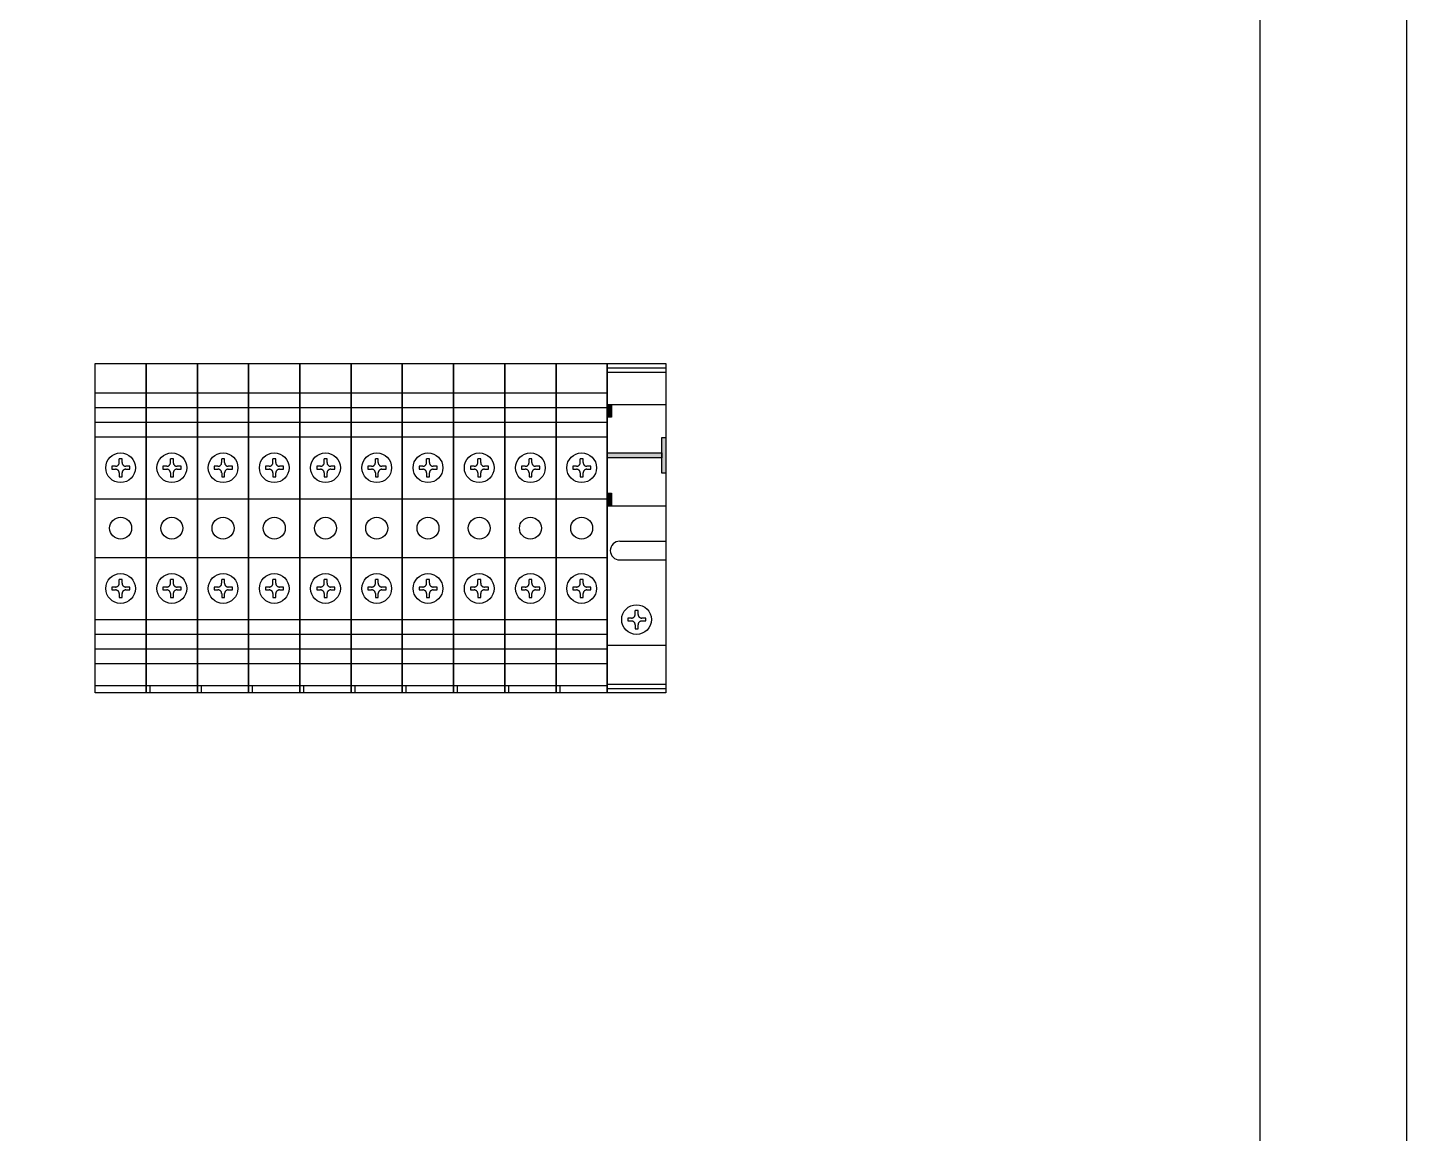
# Model space of a CAD drawing. Extents: x 309900 to 310800, y 288222 to 290422.
# Drawn here: x 310611.2 to 310799.6, y 288524.6 to 288675.8 of the extents above; entities that cross this region are included whole.
import ezdxf

# ---------------------------------------------------------------- set-up
doc = ezdxf.new("R2010")
doc.units = 0
doc.header["$MEASUREMENT"] = 0
doc.linetypes.add('ACAD_ISO02W100', pattern=[15, 12, -3])
doc.linetypes.add('DASHED', pattern=[0.75, 0.5, -0.25])
for name, color, linetype in [('Layer1', 7, 'Continuous'), ('布置图', 30, 'Continuous'), ('文字', 3, 'Continuous')]:
    doc.layers.add(name, color=color, linetype=linetype)

msp = doc.modelspace()

# ---------------------------------------------------------------- hatches: boundary and pattern name
for points in [[(310690.38, 288622.53), (310690.98, 288622.53), (310690.98, 288624.28), (310690.38, 288624.28)], [(310697.83, 288614.88), (310698.38, 288614.88), (310698.38, 288619.79), (310697.83, 288619.79)], [(310697.83, 288617), (310697.83, 288617.67), (310690.38, 288617.67), (310690.38, 288617)], [(310690.98, 288612.14), (310690.38, 288612.14), (310690.38, 288610.39), (310690.98, 288610.39)]]:
    msp.add_hatch(color=7).paths.add_polyline_path(points)

# ---------------------------------------------------------------- linework, layer by layer
at = {"color": 0}
for p, q in [((310690.38, 288629.3), (310698.38, 288629.3)), ((310690.38, 288628.71), (310698.38, 288628.71)), ((310692.08, 288605.6), (310698.38, 288605.6)), ((310692.08, 288603.03), (310698.38, 288603.03)), ((310690.38, 288591.37), (310698.38, 288591.37)), ((310690.38, 288586.07), (310698.38, 288586.07)), ((310690.38, 288585.48), (310698.38, 288585.48))]:
    msp.add_line(p, q, dxfattribs=at)
at = {"color": 1}
for p, q in [((310620.37, 288625.88), (310627.37, 288625.88)), ((310655.37, 288625.88), (310662.37, 288625.88)), ((310620.37, 288623.88), (310627.37, 288623.88)), ((310655.37, 288623.88), (310662.37, 288623.88)), ((310620.37, 288621.88), (310627.37, 288621.88)), ((310655.37, 288621.88), (310662.37, 288621.88)), ((310620.37, 288619.88), (310627.37, 288619.88)), ((310655.37, 288619.88), (310662.37, 288619.88)), ((310620.37, 288611.38), (310627.37, 288611.38)), ((310655.37, 288611.38), (310662.37, 288611.38)), ((310620.37, 288603.38), (310627.37, 288603.38)), ((310655.37, 288603.38), (310662.37, 288603.38)), ((310620.37, 288594.88), (310627.37, 288594.88)), ((310655.37, 288594.88), (310662.37, 288594.88)), ((310620.37, 288592.88), (310627.37, 288592.88)), ((310655.37, 288592.88), (310662.37, 288592.88)), ((310620.37, 288590.88), (310627.37, 288590.88)), ((310655.37, 288590.88), (310662.37, 288590.88)), ((310620.37, 288588.88), (310627.37, 288588.88)), ((310655.37, 288588.88), (310662.37, 288588.88)), ((310620.37, 288585.88), (310627.37, 288585.88)), ((310655.37, 288585.88), (310662.37, 288585.88)), ((310655.87, 288585.88), (310655.87, 288584.88))]:
    msp.add_line(p, q, dxfattribs=at)
at = {"color": 7}
for p, q in [((310627.37, 288625.88), (310634.37, 288625.88)), ((310641.37, 288625.88), (310648.37, 288625.88)), ((310662.37, 288625.88), (310669.38, 288625.88)), ((310676.38, 288625.88), (310683.38, 288625.88)), ((310627.37, 288623.88), (310634.37, 288623.88)), ((310641.37, 288623.88), (310648.37, 288623.88)), ((310662.37, 288623.88), (310669.38, 288623.88)), ((310676.38, 288623.88), (310683.38, 288623.88)), ((310627.37, 288621.88), (310634.37, 288621.88)), ((310641.37, 288621.88), (310648.37, 288621.88)), ((310662.37, 288621.88), (310669.38, 288621.88)), ((310676.38, 288621.88), (310683.38, 288621.88)), ((310627.37, 288619.88), (310634.37, 288619.88)), ((310641.37, 288619.88), (310648.37, 288619.88)), ((310662.37, 288619.88), (310669.38, 288619.88)), ((310676.38, 288619.88), (310683.38, 288619.88)), ((310627.37, 288611.38), (310634.37, 288611.38)), ((310641.37, 288611.38), (310648.37, 288611.38)), ((310662.37, 288611.38), (310669.38, 288611.38)), ((310676.38, 288611.38), (310683.38, 288611.38)), ((310627.37, 288603.38), (310634.37, 288603.38)), ((310641.37, 288603.38), (310648.37, 288603.38)), ((310662.37, 288603.38), (310669.38, 288603.38)), ((310676.38, 288603.38), (310683.38, 288603.38)), ((310627.37, 288594.88), (310634.37, 288594.88)), ((310641.37, 288594.88), (310648.37, 288594.88)), ((310662.37, 288594.88), (310669.38, 288594.88)), ((310676.38, 288594.88), (310683.38, 288594.88)), ((310627.37, 288592.88), (310634.37, 288592.88)), ((310641.37, 288592.88), (310648.37, 288592.88)), ((310662.37, 288592.88), (310669.38, 288592.88)), ((310676.38, 288592.88), (310683.38, 288592.88)), ((310627.37, 288590.88), (310634.37, 288590.88)), ((310641.37, 288590.88), (310648.37, 288590.88)), ((310662.37, 288590.88), (310669.38, 288590.88)), ((310676.38, 288590.88), (310683.38, 288590.88)), ((310627.37, 288588.88), (310634.37, 288588.88)), ((310641.37, 288588.88), (310648.37, 288588.88)), ((310662.37, 288588.88), (310669.38, 288588.88)), ((310676.38, 288588.88), (310683.38, 288588.88)), ((310627.37, 288585.88), (310634.37, 288585.88)), ((310627.87, 288585.88), (310627.87, 288584.88)), ((310641.37, 288585.88), (310648.37, 288585.88)), ((310641.87, 288585.88), (310641.87, 288584.88)), ((310662.37, 288585.88), (310669.38, 288585.88)), ((310662.87, 288585.88), (310662.87, 288584.88)), ((310676.38, 288585.88), (310683.38, 288585.88)), ((310676.88, 288585.88), (310676.88, 288584.88))]:
    msp.add_line(p, q, dxfattribs=at)
at = {"color": 4}
for p, q in [((310634.37, 288625.88), (310641.37, 288625.88)), ((310669.38, 288625.88), (310676.38, 288625.88)), ((310634.37, 288623.88), (310641.37, 288623.88)), ((310669.38, 288623.88), (310676.38, 288623.88)), ((310634.37, 288621.88), (310641.37, 288621.88)), ((310669.38, 288621.88), (310676.38, 288621.88)), ((310634.37, 288619.88), (310641.37, 288619.88)), ((310669.38, 288619.88), (310676.38, 288619.88)), ((310634.37, 288611.38), (310641.37, 288611.38)), ((310669.38, 288611.38), (310676.38, 288611.38)), ((310634.37, 288603.38), (310641.37, 288603.38)), ((310669.38, 288603.38), (310676.38, 288603.38)), ((310634.37, 288594.88), (310641.37, 288594.88)), ((310669.38, 288594.88), (310676.38, 288594.88)), ((310634.37, 288592.88), (310641.37, 288592.88)), ((310669.38, 288592.88), (310676.38, 288592.88)), ((310634.37, 288590.88), (310641.37, 288590.88)), ((310669.38, 288590.88), (310676.38, 288590.88)), ((310634.37, 288588.88), (310641.37, 288588.88)), ((310669.38, 288588.88), (310676.38, 288588.88)), ((310634.37, 288585.88), (310641.37, 288585.88)), ((310634.87, 288585.88), (310634.87, 288584.88)), ((310669.38, 288585.88), (310676.38, 288585.88)), ((310669.88, 288585.88), (310669.88, 288584.88))]:
    msp.add_line(p, q, dxfattribs=at)
at = {"color": 3}
for p, q in [((310648.37, 288625.88), (310655.37, 288625.88)), ((310683.38, 288625.88), (310690.38, 288625.88)), ((310648.37, 288623.88), (310655.37, 288623.88)), ((310683.38, 288623.88), (310690.38, 288623.88)), ((310648.37, 288621.88), (310655.37, 288621.88)), ((310683.38, 288621.88), (310690.38, 288621.88)), ((310648.37, 288619.88), (310655.37, 288619.88)), ((310683.38, 288619.88), (310690.38, 288619.88)), ((310648.37, 288611.38), (310655.37, 288611.38)), ((310683.38, 288611.38), (310690.38, 288611.38)), ((310648.37, 288603.38), (310655.37, 288603.38)), ((310683.38, 288603.38), (310690.38, 288603.38)), ((310648.37, 288594.88), (310655.37, 288594.88)), ((310683.38, 288594.88), (310690.38, 288594.88)), ((310648.37, 288592.88), (310655.37, 288592.88)), ((310683.38, 288592.88), (310690.38, 288592.88)), ((310648.37, 288590.88), (310655.37, 288590.88)), ((310683.38, 288590.88), (310690.38, 288590.88)), ((310648.37, 288588.88), (310655.37, 288588.88)), ((310683.38, 288588.88), (310690.38, 288588.88)), ((310648.37, 288585.88), (310655.37, 288585.88)), ((310648.87, 288585.88), (310648.87, 288584.88)), ((310683.38, 288585.88), (310690.38, 288585.88)), ((310683.88, 288585.88), (310683.88, 288584.88))]:
    msp.add_line(p, q, dxfattribs=at)
at = {"color": 2}
msp.add_lwpolyline([(310779.6, 290422.36), (310799.6, 290422.36), (310799.6, 288222.36), (310779.6, 288222.36)], close=True, dxfattribs=at)
at = {"color": 1}
for points in [[(310620.37, 288629.88), (310627.37, 288629.88), (310627.37, 288584.88), (310620.37, 288584.88)], [(310655.37, 288629.88), (310662.37, 288629.88), (310662.37, 288584.88), (310655.37, 288584.88)]]:
    msp.add_lwpolyline(points, close=True, dxfattribs=at)
at = {"color": 7}
for points in [[(310627.37, 288629.88), (310634.37, 288629.88), (310634.37, 288584.88), (310627.37, 288584.88)], [(310641.37, 288629.88), (310648.37, 288629.88), (310648.37, 288584.88), (310641.37, 288584.88)], [(310662.37, 288629.88), (310669.38, 288629.88), (310669.38, 288584.88), (310662.37, 288584.88)], [(310676.38, 288629.88), (310683.38, 288629.88), (310683.38, 288584.88), (310676.38, 288584.88)]]:
    msp.add_lwpolyline(points, close=True, dxfattribs=at)
at = {"color": 4}
for points in [[(310634.37, 288629.88), (310641.37, 288629.88), (310641.37, 288584.88), (310634.37, 288584.88)], [(310669.38, 288629.88), (310676.38, 288629.88), (310676.38, 288584.88), (310669.38, 288584.88)]]:
    msp.add_lwpolyline(points, close=True, dxfattribs=at)
at = {"color": 3}
for points in [[(310648.37, 288629.88), (310655.37, 288629.88), (310655.37, 288584.88), (310648.37, 288584.88)], [(310683.38, 288629.88), (310690.38, 288629.88), (310690.38, 288584.88), (310683.38, 288584.88)]]:
    msp.add_lwpolyline(points, close=True, dxfattribs=at)
at = {"color": 0}
for points in [[(310690.38, 288629.88), (310698.38, 288629.88), (310698.38, 288584.88), (310690.38, 288584.88)], [(310690.38, 288624.28), (310698.38, 288624.28), (310698.38, 288610.39), (310690.38, 288610.39)], [(310690.38, 288624.28), (310690.98, 288624.28), (310690.98, 288622.53), (310690.38, 288622.53)], [(310697.83, 288619.79), (310698.38, 288619.79), (310698.38, 288614.88), (310697.83, 288614.88)], [(310690.38, 288617.67), (310697.83, 288617.67), (310697.83, 288617), (310690.38, 288617)], [(310690.38, 288612.14), (310690.98, 288612.14), (310690.98, 288610.39), (310690.38, 288610.39)]]:
    msp.add_lwpolyline(points, close=True, dxfattribs=at)
at = {"color": 1}
for centre in [(310623.87, 288607.38), (310658.87, 288607.38)]:
    msp.add_circle(centre, 1.5, dxfattribs=at)
at = {"color": 7}
for centre in [(310630.87, 288607.38), (310644.87, 288607.38), (310665.88, 288607.38), (310679.88, 288607.38)]:
    msp.add_circle(centre, 1.5, dxfattribs=at)
at = {"color": 4}
for centre in [(310637.87, 288607.38), (310672.88, 288607.38)]:
    msp.add_circle(centre, 1.5, dxfattribs=at)
at = {"color": 3}
for centre in [(310651.87, 288607.38), (310686.88, 288607.38)]:
    msp.add_circle(centre, 1.5, dxfattribs=at)
at = {"color": 0}
msp.add_arc((310692.08, 288604.31), 1.28, 90, 270, dxfattribs=at)
at = {"layer": 'Layer1', "color": 1, "lineweight": -3, "ltscale": 50}
for centre in [(310623.87, 288615.63), (310658.87, 288615.63), (310623.87, 288599.13), (310658.87, 288599.13)]:
    msp.add_circle(centre, 2.03, dxfattribs=at)
at = {"layer": 'Layer1', "color": 7, "lineweight": -3, "ltscale": 50}
for centre in [(310630.87, 288615.63), (310644.87, 288615.63), (310665.88, 288615.63), (310679.88, 288615.63), (310630.87, 288599.13), (310644.87, 288599.13), (310665.88, 288599.13), (310679.88, 288599.13), (310694.38, 288594.88)]:
    msp.add_circle(centre, 2.03, dxfattribs=at)
at = {"layer": 'Layer1', "color": 4, "lineweight": -3, "ltscale": 50}
for centre in [(310637.87, 288615.63), (310672.88, 288615.63), (310637.87, 288599.13), (310672.88, 288599.13)]:
    msp.add_circle(centre, 2.03, dxfattribs=at)
at = {"layer": 'Layer1', "color": 3, "lineweight": -3, "ltscale": 50}
for centre in [(310651.87, 288615.63), (310686.88, 288615.63), (310651.87, 288599.13), (310686.88, 288599.13)]:
    msp.add_circle(centre, 2.03, dxfattribs=at)
at = {"layer": '布置图', "linetype": 'DASHED'}
msp.add_lwpolyline([(309899.6, 290422.36), (310799.6, 290422.36), (310799.6, 288222.36), (309899.6, 288222.36)], close=True, dxfattribs=at)
at = {"layer": '文字', "color": 1, "linetype": 'ACAD_ISO02W100'}
for p, q in [((310624.07, 288616.86), (310623.68, 288616.86)), ((310623.68, 288616.34), (310623.68, 288616.86)), ((310624.07, 288616.34), (310624.07, 288616.86)), ((310659.08, 288616.86), (310658.69, 288616.86)), ((310658.69, 288616.34), (310658.69, 288616.86)), ((310659.08, 288616.34), (310659.08, 288616.86)), ((310623.17, 288615.83), (310622.66, 288615.83)), ((310622.66, 288615.83), (310622.66, 288615.44)), ((310622.66, 288615.44), (310623.17, 288615.44)), ((310623.68, 288614.93), (310623.68, 288614.38)), ((310624.07, 288614.38), (310624.07, 288614.93)), ((310625.13, 288615.83), (310624.58, 288615.83)), ((310624.58, 288615.44), (310625.13, 288615.44)), ((310625.13, 288615.44), (310625.13, 288615.83)), ((310658.18, 288615.83), (310657.67, 288615.83)), ((310657.67, 288615.83), (310657.67, 288615.44)), ((310657.67, 288615.44), (310658.18, 288615.44)), ((310658.69, 288614.93), (310658.69, 288614.38)), ((310659.08, 288614.38), (310659.08, 288614.93)), ((310660.14, 288615.83), (310659.59, 288615.83)), ((310659.59, 288615.44), (310660.14, 288615.44)), ((310660.14, 288615.44), (310660.14, 288615.83)), ((310623.68, 288614.38), (310624.07, 288614.38)), ((310658.69, 288614.38), (310659.08, 288614.38)), ((310624.07, 288600.36), (310623.68, 288600.36)), ((310623.68, 288599.84), (310623.68, 288600.36)), ((310624.07, 288599.84), (310624.07, 288600.36)), ((310659.08, 288600.36), (310658.69, 288600.36)), ((310658.69, 288599.84), (310658.69, 288600.36)), ((310659.08, 288599.84), (310659.08, 288600.36)), ((310623.17, 288599.33), (310622.66, 288599.33)), ((310622.66, 288599.33), (310622.66, 288598.94)), ((310622.66, 288598.94), (310623.17, 288598.94)), ((310623.68, 288598.43), (310623.68, 288597.88)), ((310623.68, 288597.88), (310624.07, 288597.88)), ((310624.07, 288597.88), (310624.07, 288598.43)), ((310625.13, 288599.33), (310624.58, 288599.33)), ((310624.58, 288598.94), (310625.13, 288598.94)), ((310625.13, 288598.94), (310625.13, 288599.33)), ((310658.18, 288599.33), (310657.67, 288599.33)), ((310657.67, 288599.33), (310657.67, 288598.94)), ((310657.67, 288598.94), (310658.18, 288598.94)), ((310658.69, 288598.43), (310658.69, 288597.88)), ((310658.69, 288597.88), (310659.08, 288597.88)), ((310659.08, 288597.88), (310659.08, 288598.43)), ((310660.14, 288599.33), (310659.59, 288599.33)), ((310659.59, 288598.94), (310660.14, 288598.94)), ((310660.14, 288598.94), (310660.14, 288599.33))]:
    msp.add_line(p, q, dxfattribs=at)
at = {"layer": '文字', "color": 7, "linetype": 'ACAD_ISO02W100'}
for p, q in [((310631.08, 288616.86), (310630.68, 288616.86)), ((310630.68, 288616.34), (310630.68, 288616.86)), ((310631.08, 288616.34), (310631.08, 288616.86)), ((310645.08, 288616.86), (310644.68, 288616.86)), ((310644.68, 288616.34), (310644.68, 288616.86)), ((310645.08, 288616.34), (310645.08, 288616.86)), ((310666.08, 288616.86), (310665.69, 288616.86)), ((310665.69, 288616.34), (310665.69, 288616.86)), ((310666.08, 288616.34), (310666.08, 288616.86)), ((310680.09, 288616.86), (310679.69, 288616.86)), ((310679.69, 288616.34), (310679.69, 288616.86)), ((310680.09, 288616.34), (310680.09, 288616.86)), ((310630.17, 288615.83), (310629.66, 288615.83)), ((310629.66, 288615.83), (310629.66, 288615.44)), ((310629.66, 288615.44), (310630.17, 288615.44)), ((310630.68, 288614.93), (310630.68, 288614.38)), ((310631.08, 288614.38), (310631.08, 288614.93)), ((310632.14, 288615.83), (310631.58, 288615.83)), ((310631.58, 288615.44), (310632.14, 288615.44)), ((310632.14, 288615.44), (310632.14, 288615.83)), ((310644.17, 288615.83), (310643.67, 288615.83)), ((310643.67, 288615.83), (310643.67, 288615.44)), ((310643.67, 288615.44), (310644.17, 288615.44)), ((310644.68, 288614.93), (310644.68, 288614.38)), ((310645.08, 288614.38), (310645.08, 288614.93)), ((310646.14, 288615.83), (310645.59, 288615.83)), ((310645.59, 288615.44), (310646.14, 288615.44)), ((310646.14, 288615.44), (310646.14, 288615.83)), ((310665.18, 288615.83), (310664.67, 288615.83)), ((310664.67, 288615.83), (310664.67, 288615.44)), ((310664.67, 288615.44), (310665.18, 288615.44)), ((310665.69, 288614.93), (310665.69, 288614.38)), ((310666.08, 288614.38), (310666.08, 288614.93)), ((310667.14, 288615.83), (310666.59, 288615.83)), ((310666.59, 288615.44), (310667.14, 288615.44)), ((310667.14, 288615.44), (310667.14, 288615.83)), ((310679.18, 288615.83), (310678.67, 288615.83)), ((310678.67, 288615.83), (310678.67, 288615.44)), ((310678.67, 288615.44), (310679.18, 288615.44)), ((310679.69, 288614.93), (310679.69, 288614.38)), ((310680.09, 288614.38), (310680.09, 288614.93)), ((310681.15, 288615.83), (310680.59, 288615.83)), ((310680.59, 288615.44), (310681.15, 288615.44)), ((310681.15, 288615.44), (310681.15, 288615.83)), ((310630.68, 288614.38), (310631.08, 288614.38)), ((310644.68, 288614.38), (310645.08, 288614.38)), ((310665.69, 288614.38), (310666.08, 288614.38)), ((310679.69, 288614.38), (310680.09, 288614.38)), ((310631.08, 288600.36), (310630.68, 288600.36)), ((310630.68, 288599.84), (310630.68, 288600.36)), ((310631.08, 288599.84), (310631.08, 288600.36)), ((310645.08, 288600.36), (310644.68, 288600.36)), ((310644.68, 288599.84), (310644.68, 288600.36)), ((310645.08, 288599.84), (310645.08, 288600.36)), ((310666.08, 288600.36), (310665.69, 288600.36)), ((310665.69, 288599.84), (310665.69, 288600.36)), ((310666.08, 288599.84), (310666.08, 288600.36)), ((310680.09, 288600.36), (310679.69, 288600.36)), ((310679.69, 288599.84), (310679.69, 288600.36)), ((310680.09, 288599.84), (310680.09, 288600.36)), ((310630.17, 288599.33), (310629.66, 288599.33)), ((310629.66, 288599.33), (310629.66, 288598.94)), ((310629.66, 288598.94), (310630.17, 288598.94)), ((310630.68, 288598.43), (310630.68, 288597.88)), ((310630.68, 288597.88), (310631.08, 288597.88)), ((310631.08, 288597.88), (310631.08, 288598.43)), ((310632.14, 288599.33), (310631.58, 288599.33)), ((310631.58, 288598.94), (310632.14, 288598.94)), ((310632.14, 288598.94), (310632.14, 288599.33)), ((310644.17, 288599.33), (310643.67, 288599.33)), ((310643.67, 288599.33), (310643.67, 288598.94)), ((310643.67, 288598.94), (310644.17, 288598.94)), ((310644.68, 288598.43), (310644.68, 288597.88)), ((310644.68, 288597.88), (310645.08, 288597.88)), ((310645.08, 288597.88), (310645.08, 288598.43)), ((310646.14, 288599.33), (310645.59, 288599.33)), ((310645.59, 288598.94), (310646.14, 288598.94)), ((310646.14, 288598.94), (310646.14, 288599.33)), ((310665.18, 288599.33), (310664.67, 288599.33)), ((310664.67, 288599.33), (310664.67, 288598.94)), ((310664.67, 288598.94), (310665.18, 288598.94)), ((310665.69, 288598.43), (310665.69, 288597.88)), ((310665.69, 288597.88), (310666.08, 288597.88)), ((310666.08, 288597.88), (310666.08, 288598.43)), ((310667.14, 288599.33), (310666.59, 288599.33)), ((310666.59, 288598.94), (310667.14, 288598.94)), ((310667.14, 288598.94), (310667.14, 288599.33)), ((310679.18, 288599.33), (310678.67, 288599.33)), ((310678.67, 288599.33), (310678.67, 288598.94)), ((310678.67, 288598.94), (310679.18, 288598.94)), ((310679.69, 288598.43), (310679.69, 288597.88)), ((310679.69, 288597.88), (310680.09, 288597.88)), ((310680.09, 288597.88), (310680.09, 288598.43)), ((310681.15, 288599.33), (310680.59, 288599.33)), ((310680.59, 288598.94), (310681.15, 288598.94)), ((310681.15, 288598.94), (310681.15, 288599.33)), ((310694.59, 288596.11), (310694.19, 288596.11)), ((310694.19, 288595.59), (310694.19, 288596.11)), ((310694.59, 288595.59), (310694.59, 288596.11)), ((310693.68, 288595.08), (310693.17, 288595.08)), ((310693.17, 288595.08), (310693.17, 288594.69)), ((310693.17, 288594.69), (310693.68, 288594.69)), ((310694.19, 288594.18), (310694.19, 288593.63)), ((310694.59, 288593.63), (310694.59, 288594.18)), ((310695.65, 288595.08), (310695.1, 288595.08)), ((310695.1, 288594.69), (310695.65, 288594.69)), ((310695.65, 288594.69), (310695.65, 288595.08)), ((310694.19, 288593.63), (310694.59, 288593.63))]:
    msp.add_line(p, q, dxfattribs=at)
at = {"layer": '文字', "color": 4, "linetype": 'ACAD_ISO02W100'}
for p, q in [((310638.08, 288616.86), (310637.68, 288616.86)), ((310637.68, 288616.34), (310637.68, 288616.86)), ((310638.08, 288616.34), (310638.08, 288616.86)), ((310673.08, 288616.86), (310672.69, 288616.86)), ((310672.69, 288616.34), (310672.69, 288616.86)), ((310673.08, 288616.34), (310673.08, 288616.86)), ((310637.17, 288615.83), (310636.66, 288615.83)), ((310636.66, 288615.83), (310636.66, 288615.44)), ((310636.66, 288615.44), (310637.17, 288615.44)), ((310637.68, 288614.93), (310637.68, 288614.38)), ((310638.08, 288614.38), (310638.08, 288614.93)), ((310639.14, 288615.83), (310638.59, 288615.83)), ((310638.59, 288615.44), (310639.14, 288615.44)), ((310639.14, 288615.44), (310639.14, 288615.83)), ((310672.18, 288615.83), (310671.67, 288615.83)), ((310671.67, 288615.83), (310671.67, 288615.44)), ((310671.67, 288615.44), (310672.18, 288615.44)), ((310672.69, 288614.93), (310672.69, 288614.38)), ((310673.08, 288614.38), (310673.08, 288614.93)), ((310674.14, 288615.83), (310673.59, 288615.83)), ((310673.59, 288615.44), (310674.14, 288615.44)), ((310674.14, 288615.44), (310674.14, 288615.83)), ((310637.68, 288614.38), (310638.08, 288614.38)), ((310672.69, 288614.38), (310673.08, 288614.38)), ((310638.08, 288600.36), (310637.68, 288600.36)), ((310637.68, 288599.84), (310637.68, 288600.36)), ((310638.08, 288599.84), (310638.08, 288600.36)), ((310673.08, 288600.36), (310672.69, 288600.36)), ((310672.69, 288599.84), (310672.69, 288600.36)), ((310673.08, 288599.84), (310673.08, 288600.36)), ((310637.17, 288599.33), (310636.66, 288599.33)), ((310636.66, 288599.33), (310636.66, 288598.94)), ((310636.66, 288598.94), (310637.17, 288598.94)), ((310637.68, 288598.43), (310637.68, 288597.88)), ((310637.68, 288597.88), (310638.08, 288597.88)), ((310638.08, 288597.88), (310638.08, 288598.43)), ((310639.14, 288599.33), (310638.59, 288599.33)), ((310638.59, 288598.94), (310639.14, 288598.94)), ((310639.14, 288598.94), (310639.14, 288599.33)), ((310672.18, 288599.33), (310671.67, 288599.33)), ((310671.67, 288599.33), (310671.67, 288598.94)), ((310671.67, 288598.94), (310672.18, 288598.94)), ((310672.69, 288598.43), (310672.69, 288597.88)), ((310672.69, 288597.88), (310673.08, 288597.88)), ((310673.08, 288597.88), (310673.08, 288598.43)), ((310674.14, 288599.33), (310673.59, 288599.33)), ((310673.59, 288598.94), (310674.14, 288598.94)), ((310674.14, 288598.94), (310674.14, 288599.33))]:
    msp.add_line(p, q, dxfattribs=at)
at = {"layer": '文字', "color": 3, "linetype": 'ACAD_ISO02W100'}
for p, q in [((310652.08, 288616.86), (310651.69, 288616.86)), ((310651.69, 288616.34), (310651.69, 288616.86)), ((310652.08, 288616.34), (310652.08, 288616.86)), ((310687.09, 288616.86), (310686.69, 288616.86)), ((310686.69, 288616.34), (310686.69, 288616.86)), ((310687.09, 288616.34), (310687.09, 288616.86)), ((310651.18, 288615.83), (310650.67, 288615.83)), ((310650.67, 288615.83), (310650.67, 288615.44)), ((310650.67, 288615.44), (310651.18, 288615.44)), ((310651.69, 288614.93), (310651.69, 288614.38)), ((310652.08, 288614.38), (310652.08, 288614.93)), ((310653.14, 288615.83), (310652.59, 288615.83)), ((310652.59, 288615.44), (310653.14, 288615.44)), ((310653.14, 288615.44), (310653.14, 288615.83)), ((310686.18, 288615.83), (310685.67, 288615.83)), ((310685.67, 288615.83), (310685.67, 288615.44)), ((310685.67, 288615.44), (310686.18, 288615.44)), ((310686.69, 288614.93), (310686.69, 288614.38)), ((310687.09, 288614.38), (310687.09, 288614.93)), ((310688.15, 288615.83), (310687.6, 288615.83)), ((310687.6, 288615.44), (310688.15, 288615.44)), ((310688.15, 288615.44), (310688.15, 288615.83)), ((310651.69, 288614.38), (310652.08, 288614.38)), ((310686.69, 288614.38), (310687.09, 288614.38)), ((310652.08, 288600.36), (310651.69, 288600.36)), ((310651.69, 288599.84), (310651.69, 288600.36)), ((310652.08, 288599.84), (310652.08, 288600.36)), ((310687.09, 288600.36), (310686.69, 288600.36)), ((310686.69, 288599.84), (310686.69, 288600.36)), ((310687.09, 288599.84), (310687.09, 288600.36)), ((310651.18, 288599.33), (310650.67, 288599.33)), ((310650.67, 288599.33), (310650.67, 288598.94)), ((310650.67, 288598.94), (310651.18, 288598.94)), ((310651.69, 288598.43), (310651.69, 288597.88)), ((310651.69, 288597.88), (310652.08, 288597.88)), ((310652.08, 288597.88), (310652.08, 288598.43)), ((310653.14, 288599.33), (310652.59, 288599.33)), ((310652.59, 288598.94), (310653.14, 288598.94)), ((310653.14, 288598.94), (310653.14, 288599.33)), ((310686.18, 288599.33), (310685.67, 288599.33)), ((310685.67, 288599.33), (310685.67, 288598.94)), ((310685.67, 288598.94), (310686.18, 288598.94)), ((310686.69, 288598.43), (310686.69, 288597.88)), ((310686.69, 288597.88), (310687.09, 288597.88)), ((310687.09, 288597.88), (310687.09, 288598.43)), ((310688.15, 288599.33), (310687.6, 288599.33)), ((310687.6, 288598.94), (310688.15, 288598.94)), ((310688.15, 288598.94), (310688.15, 288599.33))]:
    msp.add_line(p, q, dxfattribs=at)
at = {"layer": '文字', "color": 1, "linetype": 'ACAD_ISO02W100'}
for centre, start, end in [((310623.17, 288616.34), 270, 0), ((310624.58, 288616.34), 180, 270), ((310658.18, 288616.34), 270, 0), ((310659.59, 288616.34), 180, 270), ((310623.17, 288614.93), 0, 90), ((310624.58, 288614.93), 90, 180), ((310658.18, 288614.93), 0, 90), ((310659.59, 288614.93), 90, 180), ((310623.17, 288599.84), 270, 0), ((310624.58, 288599.84), 180, 270), ((310658.18, 288599.84), 270, 0), ((310659.59, 288599.84), 180, 270), ((310623.17, 288598.43), 0, 90), ((310624.58, 288598.43), 90, 180), ((310658.18, 288598.43), 0, 90), ((310659.59, 288598.43), 90, 180)]:
    msp.add_arc(centre, 0.509, start, end, dxfattribs=at)
at = {"layer": '文字', "color": 7, "linetype": 'ACAD_ISO02W100'}
for centre, start, end in [((310630.17, 288616.34), 270, 0), ((310631.58, 288616.34), 180, 270), ((310644.17, 288616.34), 270, 0), ((310645.59, 288616.34), 180, 270), ((310665.18, 288616.34), 270, 0), ((310666.59, 288616.34), 180, 270), ((310679.18, 288616.34), 270, 0), ((310680.59, 288616.34), 180, 270), ((310630.17, 288614.93), 0, 90), ((310631.58, 288614.93), 90, 180), ((310644.17, 288614.93), 0, 90), ((310645.59, 288614.93), 90, 180), ((310665.18, 288614.93), 0, 90), ((310666.59, 288614.93), 90, 180), ((310679.18, 288614.93), 0, 90), ((310680.59, 288614.93), 90, 180), ((310630.17, 288599.84), 270, 0), ((310631.58, 288599.84), 180, 270), ((310644.17, 288599.84), 270, 0), ((310645.59, 288599.84), 180, 270), ((310665.18, 288599.84), 270, 0), ((310666.59, 288599.84), 180, 270), ((310679.18, 288599.84), 270, 0), ((310680.59, 288599.84), 180, 270), ((310630.17, 288598.43), 0, 90), ((310631.58, 288598.43), 90, 180), ((310644.17, 288598.43), 0, 90), ((310645.59, 288598.43), 90, 180), ((310665.18, 288598.43), 0, 90), ((310666.59, 288598.43), 90, 180), ((310679.18, 288598.43), 0, 90), ((310680.59, 288598.43), 90, 180), ((310693.68, 288595.59), 270, 0), ((310695.1, 288595.59), 180, 270), ((310693.68, 288594.18), 0, 90), ((310695.1, 288594.18), 90, 180)]:
    msp.add_arc(centre, 0.509, start, end, dxfattribs=at)
at = {"layer": '文字', "color": 4, "linetype": 'ACAD_ISO02W100'}
for centre, start, end in [((310637.17, 288616.34), 270, 0), ((310638.59, 288616.34), 180, 270), ((310672.18, 288616.34), 270, 0), ((310673.59, 288616.34), 180, 270), ((310637.17, 288614.93), 0, 90), ((310638.59, 288614.93), 90, 180), ((310672.18, 288614.93), 0, 90), ((310673.59, 288614.93), 90, 180), ((310637.17, 288599.84), 270, 0), ((310638.59, 288599.84), 180, 270), ((310672.18, 288599.84), 270, 0), ((310673.59, 288599.84), 180, 270), ((310637.17, 288598.43), 0, 90), ((310638.59, 288598.43), 90, 180), ((310672.18, 288598.43), 0, 90), ((310673.59, 288598.43), 90, 180)]:
    msp.add_arc(centre, 0.509, start, end, dxfattribs=at)
at = {"layer": '文字', "color": 3, "linetype": 'ACAD_ISO02W100'}
for centre, start, end in [((310651.18, 288616.34), 270, 0), ((310652.59, 288616.34), 180, 270), ((310686.18, 288616.34), 270, 0), ((310687.6, 288616.34), 180, 270), ((310651.18, 288614.93), 0, 90), ((310652.59, 288614.93), 90, 180), ((310686.18, 288614.93), 0, 90), ((310687.6, 288614.93), 90, 180), ((310651.18, 288599.84), 270, 0), ((310652.59, 288599.84), 180, 270), ((310686.18, 288599.84), 270, 0), ((310687.6, 288599.84), 180, 270), ((310651.18, 288598.43), 0, 90), ((310652.59, 288598.43), 90, 180), ((310686.18, 288598.43), 0, 90), ((310687.6, 288598.43), 90, 180)]:
    msp.add_arc(centre, 0.509, start, end, dxfattribs=at)

doc.saveas('drawing.dxf')
